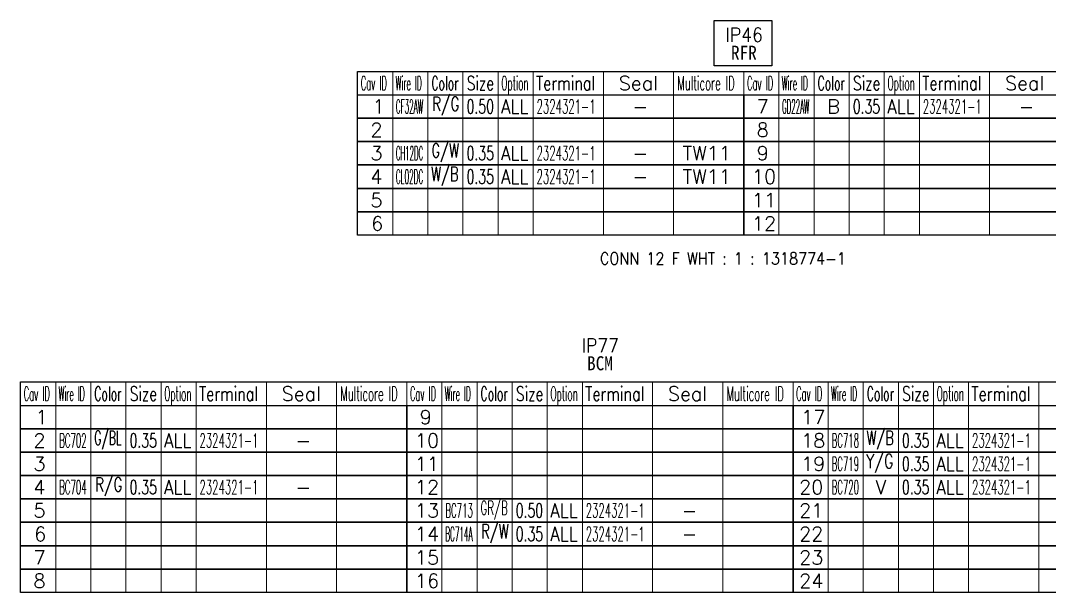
# Model space of a CAD drawing. Header units: inches. Extents: x 47316 to 59086, y 3141 to 11743.
# Drawn here: x 51260.5 to 51480.2, y 8694.6 to 8816.9 of the extents above; entities that cross this region are included whole.
import ezdxf

# ---------------------------------------------------------------- set-up
doc = ezdxf.new("R2010")
doc.units = ezdxf.units.IN
doc.header["$MEASUREMENT"] = 0
doc.styles.get("Standard").update_dxf_attribs({"font": ''})
doc.styles.get('Standard').set_extended_font_data('SimSun')

msp = doc.modelspace()

# ---------------------------------------------------------------- linework, layer by layer
at = {"color": 1}
for p, q in [((51408.63, 8807.19), (51408.63, 8816.87)), ((51408.63, 8816.87), (51420.97, 8816.87)), ((51420.97, 8816.87), (51420.97, 8807.19)), ((51420.97, 8807.19), (51408.63, 8807.19))]:
    msp.add_line(p, q, dxfattribs=at)
at = {"color": 0, "linetype": 'Continuous', "lineweight": -2}
for p, q in [((51332.46, 8806), (51497.46, 8806)), ((51332.46, 8801), (51332.46, 8806)), ((51332.46, 8801), (51497.46, 8801)), ((51260.47, 8739.6), (51507.97, 8739.6)), ((51260.47, 8734.6), (51260.47, 8739.6)), ((51260.47, 8734.6), (51507.97, 8734.6))]:
    msp.add_line(p, q, dxfattribs=at)
at = {"color": 7, "linetype": 'Continuous', "lineweight": 15}
for p, q in [((51339.96, 8801), (51339.96, 8806)), ((51347.46, 8801), (51347.46, 8806)), ((51354.96, 8801), (51354.96, 8806)), ((51362.46, 8801), (51362.46, 8806)), ((51369.96, 8801), (51369.96, 8806)), ((51384.96, 8801), (51384.96, 8806)), ((51399.96, 8801), (51399.96, 8806)), ((51414.96, 8801), (51414.96, 8806)), ((51422.46, 8801), (51422.46, 8806)), ((51429.96, 8801), (51429.96, 8806)), ((51437.46, 8801), (51437.46, 8806)), ((51444.96, 8801), (51444.96, 8806)), ((51452.46, 8801), (51452.46, 8806)), ((51467.46, 8801), (51467.46, 8806)), ((51267.97, 8734.6), (51267.97, 8739.6)), ((51275.47, 8734.6), (51275.47, 8739.6)), ((51282.97, 8734.6), (51282.97, 8739.6)), ((51290.47, 8734.6), (51290.47, 8739.6)), ((51297.97, 8734.6), (51297.97, 8739.6)), ((51312.97, 8734.6), (51312.97, 8739.6)), ((51327.97, 8734.6), (51327.97, 8739.6)), ((51342.97, 8734.6), (51342.97, 8739.6)), ((51350.47, 8734.6), (51350.47, 8739.6)), ((51357.97, 8734.6), (51357.97, 8739.6)), ((51365.47, 8734.6), (51365.47, 8739.6)), ((51372.97, 8734.6), (51372.97, 8739.6)), ((51380.47, 8734.6), (51380.47, 8739.6)), ((51395.47, 8734.6), (51395.47, 8739.6)), ((51410.47, 8734.6), (51410.47, 8739.6)), ((51425.47, 8734.6), (51425.47, 8739.6)), ((51432.97, 8734.6), (51432.97, 8739.6)), ((51440.47, 8734.6), (51440.47, 8739.6)), ((51447.97, 8734.6), (51447.97, 8739.6)), ((51455.47, 8734.6), (51455.47, 8739.6)), ((51462.97, 8734.6), (51462.97, 8739.6)), ((51477.97, 8734.6), (51477.97, 8739.6))]:
    msp.add_line(p, q, dxfattribs=at)
at = {"color": 102, "linetype": 'Continuous', "lineweight": 15}
for p, q in [((51339.96, 8796), (51339.96, 8801)), ((51347.46, 8796), (51347.46, 8801)), ((51354.96, 8796), (51354.96, 8801)), ((51362.46, 8796), (51362.46, 8801)), ((51369.96, 8796), (51369.96, 8801)), ((51384.96, 8796), (51384.96, 8801)), ((51399.96, 8796), (51399.96, 8801)), ((51422.46, 8796), (51422.46, 8801)), ((51429.96, 8796), (51429.96, 8801)), ((51437.46, 8796), (51437.46, 8801)), ((51444.96, 8796), (51444.96, 8801)), ((51452.46, 8796), (51452.46, 8801)), ((51467.46, 8796), (51467.46, 8801)), ((51339.96, 8791), (51339.96, 8796)), ((51347.46, 8791), (51347.46, 8796)), ((51354.96, 8791), (51354.96, 8796)), ((51362.46, 8791), (51362.46, 8796)), ((51369.96, 8791), (51369.96, 8796)), ((51384.96, 8791), (51384.96, 8796)), ((51399.96, 8791), (51399.96, 8796)), ((51422.46, 8791), (51422.46, 8796)), ((51429.96, 8791), (51429.96, 8796)), ((51437.46, 8791), (51437.46, 8796)), ((51444.96, 8791), (51444.96, 8796)), ((51452.46, 8791), (51452.46, 8796)), ((51467.46, 8791), (51467.46, 8796)), ((51339.96, 8786), (51339.96, 8791)), ((51347.46, 8786), (51347.46, 8791)), ((51354.96, 8786), (51354.96, 8791)), ((51362.46, 8786), (51362.46, 8791)), ((51369.96, 8786), (51369.96, 8791)), ((51384.96, 8786), (51384.96, 8791)), ((51399.96, 8786), (51399.96, 8791)), ((51422.46, 8786), (51422.46, 8791)), ((51429.96, 8786), (51429.96, 8791)), ((51437.46, 8786), (51437.46, 8791)), ((51444.96, 8786), (51444.96, 8791)), ((51452.46, 8786), (51452.46, 8791)), ((51467.46, 8786), (51467.46, 8791)), ((51339.96, 8781), (51339.96, 8786)), ((51347.46, 8781), (51347.46, 8786)), ((51354.96, 8781), (51354.96, 8786)), ((51362.46, 8781), (51362.46, 8786)), ((51369.96, 8781), (51369.96, 8786)), ((51384.96, 8781), (51384.96, 8786)), ((51399.96, 8781), (51399.96, 8786)), ((51422.46, 8781), (51422.46, 8786)), ((51429.96, 8781), (51429.96, 8786)), ((51437.46, 8781), (51437.46, 8786)), ((51444.96, 8781), (51444.96, 8786)), ((51452.46, 8781), (51452.46, 8786)), ((51467.46, 8781), (51467.46, 8786)), ((51339.96, 8776), (51339.96, 8781)), ((51347.46, 8776), (51347.46, 8781)), ((51354.96, 8776), (51354.96, 8781)), ((51362.46, 8776), (51362.46, 8781)), ((51369.96, 8776), (51369.96, 8781)), ((51384.96, 8776), (51384.96, 8781)), ((51399.96, 8776), (51399.96, 8781)), ((51422.46, 8776), (51422.46, 8781)), ((51429.96, 8776), (51429.96, 8781)), ((51437.46, 8776), (51437.46, 8781)), ((51444.96, 8776), (51444.96, 8781)), ((51452.46, 8776), (51452.46, 8781)), ((51467.46, 8776), (51467.46, 8781)), ((51339.96, 8771), (51339.96, 8776)), ((51347.46, 8771), (51347.46, 8776)), ((51354.96, 8771), (51354.96, 8776)), ((51362.46, 8771), (51362.46, 8776)), ((51369.96, 8771), (51369.96, 8776)), ((51384.96, 8771), (51384.96, 8776)), ((51399.96, 8771), (51399.96, 8776)), ((51422.46, 8771), (51422.46, 8776)), ((51429.96, 8771), (51429.96, 8776)), ((51437.46, 8771), (51437.46, 8776)), ((51444.96, 8771), (51444.96, 8776)), ((51452.46, 8771), (51452.46, 8776)), ((51467.46, 8771), (51467.46, 8776)), ((51267.97, 8729.6), (51267.97, 8734.6)), ((51275.47, 8729.6), (51275.47, 8734.6)), ((51282.97, 8729.6), (51282.97, 8734.6)), ((51290.47, 8729.6), (51290.47, 8734.6)), ((51297.97, 8729.6), (51297.97, 8734.6)), ((51312.97, 8729.6), (51312.97, 8734.6)), ((51327.97, 8729.6), (51327.97, 8734.6)), ((51350.47, 8729.6), (51350.47, 8734.6)), ((51357.97, 8729.6), (51357.97, 8734.6)), ((51365.47, 8729.6), (51365.47, 8734.6)), ((51372.97, 8729.6), (51372.97, 8734.6)), ((51380.47, 8729.6), (51380.47, 8734.6)), ((51395.47, 8729.6), (51395.47, 8734.6)), ((51410.47, 8729.6), (51410.47, 8734.6)), ((51432.97, 8729.6), (51432.97, 8734.6)), ((51440.47, 8729.6), (51440.47, 8734.6)), ((51447.97, 8729.6), (51447.97, 8734.6)), ((51455.47, 8729.6), (51455.47, 8734.6)), ((51462.97, 8729.6), (51462.97, 8734.6)), ((51477.97, 8729.6), (51477.97, 8734.6)), ((51267.97, 8724.6), (51267.97, 8729.6)), ((51275.47, 8724.6), (51275.47, 8729.6)), ((51282.97, 8724.6), (51282.97, 8729.6)), ((51290.47, 8724.6), (51290.47, 8729.6)), ((51297.97, 8724.6), (51297.97, 8729.6)), ((51312.97, 8724.6), (51312.97, 8729.6)), ((51327.97, 8724.6), (51327.97, 8729.6)), ((51350.47, 8724.6), (51350.47, 8729.6)), ((51357.97, 8724.6), (51357.97, 8729.6)), ((51365.47, 8724.6), (51365.47, 8729.6)), ((51372.97, 8724.6), (51372.97, 8729.6)), ((51380.47, 8724.6), (51380.47, 8729.6)), ((51395.47, 8724.6), (51395.47, 8729.6)), ((51410.47, 8724.6), (51410.47, 8729.6)), ((51432.97, 8724.6), (51432.97, 8729.6)), ((51440.47, 8724.6), (51440.47, 8729.6)), ((51447.97, 8724.6), (51447.97, 8729.6)), ((51455.47, 8724.6), (51455.47, 8729.6)), ((51462.97, 8724.6), (51462.97, 8729.6)), ((51477.97, 8724.6), (51477.97, 8729.6)), ((51267.97, 8719.6), (51267.97, 8724.6)), ((51275.47, 8719.6), (51275.47, 8724.6)), ((51282.97, 8719.6), (51282.97, 8724.6)), ((51290.47, 8719.6), (51290.47, 8724.6)), ((51297.97, 8719.6), (51297.97, 8724.6)), ((51312.97, 8719.6), (51312.97, 8724.6)), ((51327.97, 8719.6), (51327.97, 8724.6)), ((51350.47, 8719.6), (51350.47, 8724.6)), ((51357.97, 8719.6), (51357.97, 8724.6)), ((51365.47, 8719.6), (51365.47, 8724.6)), ((51372.97, 8719.6), (51372.97, 8724.6)), ((51380.47, 8719.6), (51380.47, 8724.6)), ((51395.47, 8719.6), (51395.47, 8724.6)), ((51410.47, 8719.6), (51410.47, 8724.6)), ((51432.97, 8719.6), (51432.97, 8724.6)), ((51440.47, 8719.6), (51440.47, 8724.6)), ((51447.97, 8719.6), (51447.97, 8724.6)), ((51455.47, 8719.6), (51455.47, 8724.6)), ((51462.97, 8719.6), (51462.97, 8724.6)), ((51477.97, 8719.6), (51477.97, 8724.6)), ((51267.97, 8714.6), (51267.97, 8719.6)), ((51275.47, 8714.6), (51275.47, 8719.6)), ((51282.97, 8714.6), (51282.97, 8719.6)), ((51290.47, 8714.6), (51290.47, 8719.6)), ((51297.97, 8714.6), (51297.97, 8719.6)), ((51312.97, 8714.6), (51312.97, 8719.6)), ((51327.97, 8714.6), (51327.97, 8719.6)), ((51350.47, 8714.6), (51350.47, 8719.6)), ((51357.97, 8714.6), (51357.97, 8719.6)), ((51365.47, 8714.6), (51365.47, 8719.6)), ((51372.97, 8714.6), (51372.97, 8719.6)), ((51380.47, 8714.6), (51380.47, 8719.6)), ((51395.47, 8714.6), (51395.47, 8719.6)), ((51410.47, 8714.6), (51410.47, 8719.6)), ((51432.97, 8714.6), (51432.97, 8719.6)), ((51440.47, 8714.6), (51440.47, 8719.6)), ((51447.97, 8714.6), (51447.97, 8719.6)), ((51455.47, 8714.6), (51455.47, 8719.6)), ((51462.97, 8714.6), (51462.97, 8719.6)), ((51477.97, 8714.6), (51477.97, 8719.6)), ((51267.97, 8709.6), (51267.97, 8714.6)), ((51275.47, 8709.6), (51275.47, 8714.6)), ((51282.97, 8709.6), (51282.97, 8714.6)), ((51290.47, 8709.6), (51290.47, 8714.6)), ((51297.97, 8709.6), (51297.97, 8714.6)), ((51312.97, 8709.6), (51312.97, 8714.6)), ((51327.97, 8709.6), (51327.97, 8714.6)), ((51350.47, 8709.6), (51350.47, 8714.6)), ((51357.97, 8709.6), (51357.97, 8714.6)), ((51365.47, 8709.6), (51365.47, 8714.6)), ((51372.97, 8709.6), (51372.97, 8714.6)), ((51380.47, 8709.6), (51380.47, 8714.6)), ((51395.47, 8709.6), (51395.47, 8714.6)), ((51410.47, 8709.6), (51410.47, 8714.6)), ((51432.97, 8709.6), (51432.97, 8714.6)), ((51440.47, 8709.6), (51440.47, 8714.6)), ((51447.97, 8709.6), (51447.97, 8714.6)), ((51455.47, 8709.6), (51455.47, 8714.6)), ((51462.97, 8709.6), (51462.97, 8714.6)), ((51477.97, 8709.6), (51477.97, 8714.6)), ((51267.97, 8704.6), (51267.97, 8709.6)), ((51275.47, 8704.6), (51275.47, 8709.6)), ((51282.97, 8704.6), (51282.97, 8709.6)), ((51290.47, 8704.6), (51290.47, 8709.6)), ((51297.97, 8704.6), (51297.97, 8709.6)), ((51312.97, 8704.6), (51312.97, 8709.6)), ((51327.97, 8704.6), (51327.97, 8709.6)), ((51350.47, 8704.6), (51350.47, 8709.6)), ((51357.97, 8704.6), (51357.97, 8709.6)), ((51365.47, 8704.6), (51365.47, 8709.6)), ((51372.97, 8704.6), (51372.97, 8709.6)), ((51380.47, 8704.6), (51380.47, 8709.6)), ((51395.47, 8704.6), (51395.47, 8709.6)), ((51410.47, 8704.6), (51410.47, 8709.6)), ((51432.97, 8704.6), (51432.97, 8709.6)), ((51440.47, 8704.6), (51440.47, 8709.6)), ((51447.97, 8704.6), (51447.97, 8709.6)), ((51455.47, 8704.6), (51455.47, 8709.6)), ((51462.97, 8704.6), (51462.97, 8709.6)), ((51477.97, 8704.6), (51477.97, 8709.6)), ((51267.97, 8699.6), (51267.97, 8704.6)), ((51275.47, 8699.6), (51275.47, 8704.6)), ((51282.97, 8699.6), (51282.97, 8704.6)), ((51290.47, 8699.6), (51290.47, 8704.6)), ((51297.97, 8699.6), (51297.97, 8704.6)), ((51312.97, 8699.6), (51312.97, 8704.6)), ((51327.97, 8699.6), (51327.97, 8704.6)), ((51350.47, 8699.6), (51350.47, 8704.6)), ((51357.97, 8699.6), (51357.97, 8704.6)), ((51365.47, 8699.6), (51365.47, 8704.6)), ((51372.97, 8699.6), (51372.97, 8704.6)), ((51380.47, 8699.6), (51380.47, 8704.6)), ((51395.47, 8699.6), (51395.47, 8704.6)), ((51410.47, 8699.6), (51410.47, 8704.6)), ((51432.97, 8699.6), (51432.97, 8704.6)), ((51440.47, 8699.6), (51440.47, 8704.6)), ((51447.97, 8699.6), (51447.97, 8704.6)), ((51455.47, 8699.6), (51455.47, 8704.6)), ((51462.97, 8699.6), (51462.97, 8704.6)), ((51477.97, 8699.6), (51477.97, 8704.6)), ((51267.97, 8694.6), (51267.97, 8699.6)), ((51275.47, 8694.6), (51275.47, 8699.6)), ((51282.97, 8694.6), (51282.97, 8699.6)), ((51290.47, 8694.6), (51290.47, 8699.6)), ((51297.97, 8694.6), (51297.97, 8699.6)), ((51312.97, 8694.6), (51312.97, 8699.6)), ((51327.97, 8694.6), (51327.97, 8699.6)), ((51350.47, 8694.6), (51350.47, 8699.6)), ((51357.97, 8694.6), (51357.97, 8699.6)), ((51365.47, 8694.6), (51365.47, 8699.6)), ((51372.97, 8694.6), (51372.97, 8699.6)), ((51380.47, 8694.6), (51380.47, 8699.6)), ((51395.47, 8694.6), (51395.47, 8699.6)), ((51410.47, 8694.6), (51410.47, 8699.6)), ((51432.97, 8694.6), (51432.97, 8699.6)), ((51440.47, 8694.6), (51440.47, 8699.6)), ((51447.97, 8694.6), (51447.97, 8699.6)), ((51455.47, 8694.6), (51455.47, 8699.6)), ((51462.97, 8694.6), (51462.97, 8699.6)), ((51477.97, 8694.6), (51477.97, 8699.6))]:
    msp.add_line(p, q, dxfattribs=at)
at = {"color": 0, "linetype": 'Continuous', "lineweight": -2}
for points in [[(51332.46, 8796), (51332.46, 8801), (51414.96, 8801), (51414.96, 8796)], [(51414.96, 8796), (51414.96, 8801), (51497.46, 8801), (51497.46, 8796)], [(51332.46, 8791), (51332.46, 8796), (51414.96, 8796), (51414.96, 8791)], [(51414.96, 8791), (51414.96, 8796), (51497.46, 8796), (51497.46, 8791)], [(51332.46, 8786), (51332.46, 8791), (51414.96, 8791), (51414.96, 8786)], [(51414.96, 8786), (51414.96, 8791), (51497.46, 8791), (51497.46, 8786)], [(51332.46, 8781), (51332.46, 8786), (51414.96, 8786), (51414.96, 8781)], [(51414.96, 8781), (51414.96, 8786), (51497.46, 8786), (51497.46, 8781)], [(51332.46, 8776), (51332.46, 8781), (51414.96, 8781), (51414.96, 8776)], [(51414.96, 8776), (51414.96, 8781), (51497.46, 8781), (51497.46, 8776)], [(51332.46, 8771), (51332.46, 8776), (51414.96, 8776), (51414.96, 8771)], [(51414.96, 8771), (51414.96, 8776), (51497.46, 8776), (51497.46, 8771)], [(51260.47, 8729.6), (51260.47, 8734.6), (51342.97, 8734.6), (51342.97, 8729.6)], [(51342.97, 8729.6), (51342.97, 8734.6), (51425.47, 8734.6), (51425.47, 8729.6)], [(51425.47, 8729.6), (51425.47, 8734.6), (51507.97, 8734.6), (51507.97, 8729.6)], [(51260.47, 8724.6), (51260.47, 8729.6), (51342.97, 8729.6), (51342.97, 8724.6)], [(51342.97, 8724.6), (51342.97, 8729.6), (51425.47, 8729.6), (51425.47, 8724.6)], [(51425.47, 8724.6), (51425.47, 8729.6), (51507.97, 8729.6), (51507.97, 8724.6)], [(51260.47, 8719.6), (51260.47, 8724.6), (51342.97, 8724.6), (51342.97, 8719.6)], [(51342.97, 8719.6), (51342.97, 8724.6), (51425.47, 8724.6), (51425.47, 8719.6)], [(51425.47, 8719.6), (51425.47, 8724.6), (51507.97, 8724.6), (51507.97, 8719.6)], [(51260.47, 8714.6), (51260.47, 8719.6), (51342.97, 8719.6), (51342.97, 8714.6)], [(51342.97, 8714.6), (51342.97, 8719.6), (51425.47, 8719.6), (51425.47, 8714.6)], [(51425.47, 8714.6), (51425.47, 8719.6), (51507.97, 8719.6), (51507.97, 8714.6)], [(51260.47, 8709.6), (51260.47, 8714.6), (51342.97, 8714.6), (51342.97, 8709.6)], [(51342.97, 8709.6), (51342.97, 8714.6), (51425.47, 8714.6), (51425.47, 8709.6)], [(51425.47, 8709.6), (51425.47, 8714.6), (51507.97, 8714.6), (51507.97, 8709.6)], [(51260.47, 8704.6), (51260.47, 8709.6), (51342.97, 8709.6), (51342.97, 8704.6)], [(51342.97, 8704.6), (51342.97, 8709.6), (51425.47, 8709.6), (51425.47, 8704.6)], [(51425.47, 8704.6), (51425.47, 8709.6), (51507.97, 8709.6), (51507.97, 8704.6)], [(51260.47, 8699.6), (51260.47, 8704.6), (51342.97, 8704.6), (51342.97, 8699.6)], [(51342.97, 8699.6), (51342.97, 8704.6), (51425.47, 8704.6), (51425.47, 8699.6)], [(51425.47, 8699.6), (51425.47, 8704.6), (51507.97, 8704.6), (51507.97, 8699.6)], [(51260.47, 8694.6), (51260.47, 8699.6), (51342.97, 8699.6), (51342.97, 8694.6)], [(51342.97, 8694.6), (51342.97, 8699.6), (51425.47, 8699.6), (51425.47, 8694.6)], [(51425.47, 8694.6), (51425.47, 8699.6), (51507.97, 8699.6), (51507.97, 8694.6)]]:
    msp.add_lwpolyline(points, close=True, dxfattribs=at)

# ---------------------------------------------------------------- texts
at = {"color": 6, "linetype": 'Continuous', "lineweight": 20, "char_height": 3, "attachment_point": 1}
for s, insert, width in [('\\Fromans.shx;\\W0.9000000000;\\T1.0000000000;\\o\\lIP46', (51411.04, 8815.32), 8.8714), ('\\f黑体|b0|i0|c1|p0;\\W0.9000000000;\\T1.0000000000;\\o\\lRFR', (51412.22, 8811.5), 5.8247), ('\\Fromans.shx;\\W0.9000000000;\\T1.0000000000;\\o\\lIP77', (51380.29, 8748.92), 8.8714), ('\\f黑体|b0|i0|c1|p0;\\W0.9000000000;\\T1.0000000000;\\o\\lBCM', (51381.47, 8745.1), 5.8247)]:
    msp.add_mtext(s, dxfattribs=dict(at, insert=insert, width=width))
at = {"color": 7, "linetype": 'Continuous', "lineweight": 15, "char_height": 3, "attachment_point": 1}
for s, insert, width in [('\\Fromans.shx;\\W0.4292452830;\\T1.0000000000;\\o\\lCav ID', (51333.15, 8805), 6.5), ('\\Fromans.shx;\\W0.4026548673;\\T1.0000000000;\\o\\lWire ID', (51340.58, 8805), 6.5), ('\\Fromans.shx;\\W0.5687500000;\\T1.0000000000;\\o\\lColor', (51348.21, 8805), 6.5), ('\\Fromans.shx;\\W0.7222222222;\\T1.0000000000;\\o\\lSize', (51355.77, 8805), 6.5), ('\\Fromans.shx;\\W0.4595959596;\\T1.0000000000;\\o\\lOption', (51363.16, 8805), 6.5), ('\\Fromans.shx;\\W0.7480916031;\\T1.0000000000;\\o\\lTerminal', (51370.57, 8805), 14), ('\\Fromans.shx;\\W1.0000000000;\\T1.0000000000;\\o\\lSeal', (51388.25, 8805), 9.2857), ('\\Fromans.shx;\\W0.5185185185;\\T1.0000000000;\\o\\lMulticore ID', (51400.76, 8805), 14), ('\\Fromans.shx;\\W0.4292452830;\\T1.0000000000;\\o\\lCav ID', (51415.65, 8805), 6.5), ('\\Fromans.shx;\\W0.4026548673;\\T1.0000000000;\\o\\lWire ID', (51423.08, 8805), 6.5), ('\\Fromans.shx;\\W0.5687500000;\\T1.0000000000;\\o\\lColor', (51430.71, 8805), 6.5), ('\\Fromans.shx;\\W0.7222222222;\\T1.0000000000;\\o\\lSize', (51438.27, 8805), 6.5), ('\\Fromans.shx;\\W0.4595959596;\\T1.0000000000;\\o\\lOption', (51445.66, 8805), 6.5), ('\\Fromans.shx;\\W0.7480916031;\\T1.0000000000;\\o\\lTerminal', (51453.07, 8805), 14), ('\\Fromans.shx;\\W1.0000000000;\\T1.0000000000;\\o\\lSeal', (51470.75, 8805), 9.2857), ('\\Fromans.shx;\\W1.0000000000;\\T1.0000000000;\\o\\l1', (51335.64, 8800), 2.8571), ('\\Fromans.shx;\\W1.0000000000;\\T1.0000000000;\\o\\l7', (51417.71, 8800), 2.8571), ('\\Fromans.shx;\\W1.0000000000;\\T1.0000000000;\\o\\l2', (51335.21, 8795), 2.8571), ('\\Fromans.shx;\\W1.0000000000;\\T1.0000000000;\\o\\l8', (51417.71, 8795), 2.8571), ('\\Fromans.shx;\\W1.0000000000;\\T1.0000000000;\\o\\l3', (51335.21, 8790), 2.8571), ('\\Fromans.shx;\\W1.0000000000;\\T1.0000000000;\\o\\l9', (51417.71, 8790), 2.8571), ('\\Fromans.shx;\\W1.0000000000;\\T1.0000000000;\\o\\l4', (51335.21, 8785), 2.8571), ('\\Fromans.shx;\\W1.0000000000;\\T1.0000000000;\\o\\l10', (51416.71, 8785), 5.7143), ('\\Fromans.shx;\\W1.0000000000;\\T1.0000000000;\\o\\l5', (51335.21, 8780), 2.8571), ('\\Fromans.shx;\\W1.0000000000;\\T1.0000000000;\\o\\l11', (51416.71, 8780), 5.7143), ('\\Fromans.shx;\\W1.0000000000;\\T1.0000000000;\\o\\l6', (51335.36, 8775), 2.8571), ('\\Fromans.shx;\\W1.0000000000;\\T1.0000000000;\\o\\l12', (51416.71, 8775), 5.7143), ('\\Fromans.shx;\\W0.4292452830;\\T1.0000000000;\\o\\lCav ID', (51261.15, 8738.6), 6.5), ('\\Fromans.shx;\\W0.4026548673;\\T1.0000000000;\\o\\lWire ID', (51268.58, 8738.6), 6.5), ('\\Fromans.shx;\\W0.5687500000;\\T1.0000000000;\\o\\lColor', (51276.21, 8738.6), 6.5), ('\\Fromans.shx;\\W0.7222222222;\\T1.0000000000;\\o\\lSize', (51283.78, 8738.6), 6.5), ('\\Fromans.shx;\\W0.4595959596;\\T1.0000000000;\\o\\lOption', (51291.16, 8738.6), 6.5), ('\\Fromans.shx;\\W0.7480916031;\\T1.0000000000;\\o\\lTerminal', (51298.57, 8738.6), 14), ('\\Fromans.shx;\\W1.0000000000;\\T1.0000000000;\\o\\lSeal', (51316.25, 8738.6), 9.2857), ('\\Fromans.shx;\\W0.5185185185;\\T1.0000000000;\\o\\lMulticore ID', (51328.76, 8738.6), 14), ('\\Fromans.shx;\\W0.4292452830;\\T1.0000000000;\\o\\lCav ID', (51343.65, 8738.6), 6.5), ('\\Fromans.shx;\\W0.4026548673;\\T1.0000000000;\\o\\lWire ID', (51351.08, 8738.6), 6.5), ('\\Fromans.shx;\\W0.5687500000;\\T1.0000000000;\\o\\lColor', (51358.71, 8738.6), 6.5), ('\\Fromans.shx;\\W0.7222222222;\\T1.0000000000;\\o\\lSize', (51366.28, 8738.6), 6.5), ('\\Fromans.shx;\\W0.4595959596;\\T1.0000000000;\\o\\lOption', (51373.66, 8738.6), 6.5), ('\\Fromans.shx;\\W0.7480916031;\\T1.0000000000;\\o\\lTerminal', (51381.07, 8738.6), 14), ('\\Fromans.shx;\\W1.0000000000;\\T1.0000000000;\\o\\lSeal', (51398.75, 8738.6), 9.2857), ('\\Fromans.shx;\\W0.5185185185;\\T1.0000000000;\\o\\lMulticore ID', (51411.26, 8738.6), 14), ('\\Fromans.shx;\\W0.4292452830;\\T1.0000000000;\\o\\lCav ID', (51426.15, 8738.6), 6.5), ('\\Fromans.shx;\\W0.4026548673;\\T1.0000000000;\\o\\lWire ID', (51433.58, 8738.6), 6.5), ('\\Fromans.shx;\\W0.5687500000;\\T1.0000000000;\\o\\lColor', (51441.21, 8738.6), 6.5), ('\\Fromans.shx;\\W0.7222222222;\\T1.0000000000;\\o\\lSize', (51448.78, 8738.6), 6.5), ('\\Fromans.shx;\\W0.4595959596;\\T1.0000000000;\\o\\lOption', (51456.16, 8738.6), 6.5), ('\\Fromans.shx;\\W0.7480916031;\\T1.0000000000;\\o\\lTerminal', (51463.57, 8738.6), 14), ('\\Fromans.shx;\\W1.0000000000;\\T1.0000000000;\\o\\l1', (51263.64, 8733.6), 2.8571), ('\\Fromans.shx;\\W1.0000000000;\\T1.0000000000;\\o\\l9', (51345.72, 8733.6), 2.8571), ('\\Fromans.shx;\\W1.0000000000;\\T1.0000000000;\\o\\l17', (51427.22, 8733.6), 5.7143), ('\\Fromans.shx;\\W1.0000000000;\\T1.0000000000;\\o\\l2', (51263.22, 8728.6), 2.8571), ('\\Fromans.shx;\\W1.0000000000;\\T1.0000000000;\\o\\l10', (51344.72, 8728.6), 5.7143), ('\\Fromans.shx;\\W1.0000000000;\\T1.0000000000;\\o\\l18', (51427.22, 8728.6), 5.7143), ('\\Fromans.shx;\\W1.0000000000;\\T1.0000000000;\\o\\l3', (51263.22, 8723.6), 2.8571), ('\\Fromans.shx;\\W1.0000000000;\\T1.0000000000;\\o\\l11', (51344.72, 8723.6), 5.7143), ('\\Fromans.shx;\\W1.0000000000;\\T1.0000000000;\\o\\l19', (51427.22, 8723.6), 5.7143), ('\\Fromans.shx;\\W1.0000000000;\\T1.0000000000;\\o\\l4', (51263.22, 8718.6), 2.8571), ('\\Fromans.shx;\\W1.0000000000;\\T1.0000000000;\\o\\l12', (51344.72, 8718.6), 5.7143), ('\\Fromans.shx;\\W1.0000000000;\\T1.0000000000;\\o\\l20', (51426.79, 8718.6), 5.7143), ('\\Fromans.shx;\\W1.0000000000;\\T1.0000000000;\\o\\l5', (51263.22, 8713.6), 2.8571), ('\\Fromans.shx;\\W1.0000000000;\\T1.0000000000;\\o\\l13', (51344.72, 8713.6), 5.7143), ('\\Fromans.shx;\\W1.0000000000;\\T1.0000000000;\\o\\l21', (51426.79, 8713.6), 5.7143), ('\\Fromans.shx;\\W1.0000000000;\\T1.0000000000;\\o\\l6', (51263.36, 8708.6), 2.8571), ('\\Fromans.shx;\\W1.0000000000;\\T1.0000000000;\\o\\l14', (51344.72, 8708.6), 5.7143), ('\\Fromans.shx;\\W1.0000000000;\\T1.0000000000;\\o\\l22', (51426.79, 8708.6), 5.7143), ('\\Fromans.shx;\\W1.0000000000;\\T1.0000000000;\\o\\l7', (51263.22, 8703.6), 2.8571), ('\\Fromans.shx;\\W1.0000000000;\\T1.0000000000;\\o\\l15', (51344.72, 8703.6), 5.7143), ('\\Fromans.shx;\\W1.0000000000;\\T1.0000000000;\\o\\l23', (51426.79, 8703.6), 5.7143), ('\\Fromans.shx;\\W1.0000000000;\\T1.0000000000;\\o\\l8', (51263.22, 8698.6), 2.8571), ('\\Fromans.shx;\\W1.0000000000;\\T1.0000000000;\\o\\l16', (51344.72, 8698.6), 5.7143), ('\\Fromans.shx;\\W1.0000000000;\\T1.0000000000;\\o\\l24', (51426.79, 8698.6), 5.7143)]:
    msp.add_mtext(s, dxfattribs=dict(at, insert=insert, width=width))
at = {"color": 21, "linetype": 'Continuous', "lineweight": 15, "char_height": 3, "attachment_point": 1}
for s, insert, width in [('\\Fromans.shx;\\W0.3760330579;\\T1.0000000000;\\o\\lCF32AW', (51340.62, 8800), 6.5), ('\\Fromans.shx;\\W0.6500000000;\\T1.0000000000;\\o\\l0.50', (51355.74, 8800), 6.5), ('\\Fromans.shx;\\W0.5268817204;\\T1.0000000000;\\o\\l2324321-1', (51370.69, 8800), 14), ('\\Fromans.shx;\\W0.3669354839;\\T1.0000000000;\\o\\lGD22AW', (51423.12, 8800), 6.5), ('\\Fromans.shx;\\W0.6500000000;\\T1.0000000000;\\o\\l0.35', (51438.24, 8800), 6.5), ('\\Fromans.shx;\\W0.5268817204;\\T1.0000000000;\\o\\l2324321-1', (51453.19, 8800), 14), ('\\Fromans.shx;\\W0.3640000000;\\T1.0000000000;\\o\\lCH12DC', (51340.62, 8790), 6.5), ('\\Fromans.shx;\\W0.6500000000;\\T1.0000000000;\\o\\l0.35', (51355.74, 8790), 6.5), ('\\Fromans.shx;\\W0.5268817204;\\T1.0000000000;\\o\\l2324321-1', (51370.69, 8790), 14), ('\\Fromans.shx;\\W1.0000000000;\\T1.0000000000;\\o\\lTW11', (51401.89, 8790), 11.4286), ('\\Fromans.shx;\\W0.3791666667;\\T1.0000000000;\\o\\lCL02DC', (51340.63, 8785), 6.5), ('\\Fromans.shx;\\W0.6500000000;\\T1.0000000000;\\o\\l0.35', (51355.74, 8785), 6.5), ('\\Fromans.shx;\\W0.5268817204;\\T1.0000000000;\\o\\l2324321-1', (51370.69, 8785), 14), ('\\Fromans.shx;\\W1.0000000000;\\T1.0000000000;\\o\\lTW11', (51401.89, 8785), 11.4286), ('\\Fromans.shx;\\W0.4460784314;\\T1.0000000000;\\o\\lBC702', (51268.72, 8728.6), 6.5), ('\\Fromans.shx;\\W0.6500000000;\\T1.0000000000;\\o\\l0.35', (51283.74, 8728.6), 6.5), ('\\Fromans.shx;\\W0.5268817204;\\T1.0000000000;\\o\\l2324321-1', (51298.69, 8728.6), 14), ('\\Fromans.shx;\\W0.4460784314;\\T1.0000000000;\\o\\lBC718', (51433.72, 8728.6), 6.5), ('\\Fromans.shx;\\W0.6500000000;\\T1.0000000000;\\o\\l0.35', (51448.74, 8728.6), 6.5), ('\\Fromans.shx;\\W0.5268817204;\\T1.0000000000;\\o\\l2324321-1', (51463.69, 8728.6), 14), ('\\Fromans.shx;\\W0.4460784314;\\T1.0000000000;\\o\\lBC719', (51433.72, 8723.6), 6.5), ('\\Fromans.shx;\\W0.6500000000;\\T1.0000000000;\\o\\l0.35', (51448.74, 8723.6), 6.5), ('\\Fromans.shx;\\W0.5268817204;\\T1.0000000000;\\o\\l2324321-1', (51463.69, 8723.6), 14), ('\\Fromans.shx;\\W0.4460784314;\\T1.0000000000;\\o\\lBC704', (51268.72, 8718.6), 6.5), ('\\Fromans.shx;\\W0.6500000000;\\T1.0000000000;\\o\\l0.35', (51283.74, 8718.6), 6.5), ('\\Fromans.shx;\\W0.5268817204;\\T1.0000000000;\\o\\l2324321-1', (51298.69, 8718.6), 14), ('\\Fromans.shx;\\W0.4460784314;\\T1.0000000000;\\o\\lBC720', (51433.72, 8718.6), 6.5), ('\\Fromans.shx;\\W0.6500000000;\\T1.0000000000;\\o\\l0.35', (51448.74, 8718.6), 6.5), ('\\Fromans.shx;\\W0.5268817204;\\T1.0000000000;\\o\\l2324321-1', (51463.69, 8718.6), 14), ('\\Fromans.shx;\\W0.4460784314;\\T1.0000000000;\\o\\lBC713', (51351.22, 8713.6), 6.5), ('\\Fromans.shx;\\W0.6500000000;\\T1.0000000000;\\o\\l0.50', (51366.24, 8713.6), 6.5), ('\\Fromans.shx;\\W0.5268817204;\\T1.0000000000;\\o\\l2324321-1', (51381.19, 8713.6), 14), ('\\Fromans.shx;\\W0.3791666667;\\T1.0000000000;\\o\\lBC714A', (51351.18, 8708.6), 6.5), ('\\Fromans.shx;\\W0.6500000000;\\T1.0000000000;\\o\\l0.35', (51366.24, 8708.6), 6.5), ('\\Fromans.shx;\\W0.5268817204;\\T1.0000000000;\\o\\l2324321-1', (51381.19, 8708.6), 14)]:
    msp.add_mtext(s, dxfattribs=dict(at, insert=insert, width=width))
at = {"color": 140, "linetype": 'Continuous', "lineweight": 15, "char_height": 3, "attachment_point": 1}
for s, insert, width in [('\\Fromans.shx;\\W0.7109375000;\\T1.0000000000;\\o\\lR/G', (51348.37, 8800.57), 6.5), ('\\Fromans.shx;\\W0.8750000000;\\T1.0000000000;\\o\\lALL', (51363.09, 8800), 6.5), ('\\Fromans.shx;\\W1.0000000000;\\T1.0000000000;\\o\\lB', (51432.78, 8800), 3), ('\\Fromans.shx;\\W0.8750000000;\\T1.0000000000;\\o\\lALL', (51445.59, 8800), 6.5), ('\\Fromans.shx;\\W1.0000000000;\\T1.0000000000;\\o\\l-', (51391.18, 8800), 3.7143), ('\\Fromans.shx;\\W1.0000000000;\\T1.0000000000;\\o\\l-', (51473.68, 8800), 3.7143), ('\\Fromans.shx;\\W0.6791044776;\\T1.0000000000;\\o\\lG/W', (51348.25, 8790.57), 6.5), ('\\Fromans.shx;\\W0.8750000000;\\T1.0000000000;\\o\\lALL', (51363.09, 8790), 6.5), ('\\Fromans.shx;\\W1.0000000000;\\T1.0000000000;\\o\\l-', (51391.18, 8790), 3.7143), ('\\Fromans.shx;\\W0.6791044776;\\T1.0000000000;\\o\\lW/B', (51348.16, 8785.57), 6.5), ('\\Fromans.shx;\\W0.8750000000;\\T1.0000000000;\\o\\lALL', (51363.09, 8785), 6.5), ('\\Fromans.shx;\\W1.0000000000;\\T1.0000000000;\\o\\l-', (51391.18, 8785), 3.7143), ('\\Fromans.shx;\\W0.5617283951;\\T1.0000000000;\\o\\lG/BL', (51276.21, 8729.17), 6.5), ('\\Fromans.shx;\\W0.6791044776;\\T1.0000000000;\\o\\lW/B', (51441.16, 8729.17), 6.5), ('\\Fromans.shx;\\W0.8750000000;\\T1.0000000000;\\o\\lALL', (51291.09, 8728.6), 6.5), ('\\Fromans.shx;\\W0.8750000000;\\T1.0000000000;\\o\\lALL', (51456.09, 8728.6), 6.5), ('\\Fromans.shx;\\W1.0000000000;\\T1.0000000000;\\o\\l-', (51319.18, 8728.6), 3.7143), ('\\Fromans.shx;\\W0.7459016393;\\T1.0000000000;\\o\\lY/G', (51441.07, 8724.17), 6.5), ('\\Fromans.shx;\\W0.8750000000;\\T1.0000000000;\\o\\lALL', (51456.09, 8723.6), 6.5), ('\\Fromans.shx;\\W0.7109375000;\\T1.0000000000;\\o\\lR/G', (51276.37, 8719.17), 6.5), ('\\Fromans.shx;\\W0.8750000000;\\T1.0000000000;\\o\\lALL', (51291.09, 8718.6), 6.5), ('\\Fromans.shx;\\W1.0000000000;\\T1.0000000000;\\o\\lV', (51443.07, 8718.6), 2.5714), ('\\Fromans.shx;\\W0.8750000000;\\T1.0000000000;\\o\\lALL', (51456.09, 8718.6), 6.5), ('\\Fromans.shx;\\W1.0000000000;\\T1.0000000000;\\o\\l-', (51319.18, 8718.6), 3.7143), ('\\Fromans.shx;\\W0.5352941176;\\T1.0000000000;\\o\\lGR/B', (51358.7, 8714.17), 6.5), ('\\Fromans.shx;\\W0.8750000000;\\T1.0000000000;\\o\\lALL', (51373.59, 8713.6), 6.5), ('\\Fromans.shx;\\W1.0000000000;\\T1.0000000000;\\o\\l-', (51401.68, 8713.6), 3.7143), ('\\Fromans.shx;\\W0.6791044776;\\T1.0000000000;\\o\\lR/W', (51358.85, 8709.17), 6.5), ('\\Fromans.shx;\\W0.8750000000;\\T1.0000000000;\\o\\lALL', (51373.59, 8708.6), 6.5), ('\\Fromans.shx;\\W1.0000000000;\\T1.0000000000;\\o\\l-', (51401.68, 8708.6), 3.7143)]:
    msp.add_mtext(s, dxfattribs=dict(at, insert=insert, width=width))
at = {"color": 42, "linetype": 'Continuous', "lineweight": 15, "insert": (51384.21, 8767.25), "char_height": 2.5, "width": 62.1429, "attachment_point": 1}
msp.add_mtext('\\Fromans.shx;\\W0.9000000000;\\T1.0000000000;\\o\\lCONN 12 F WHT : 1 : 1318774-1', dxfattribs=at)

doc.saveas('drawing.dxf')
